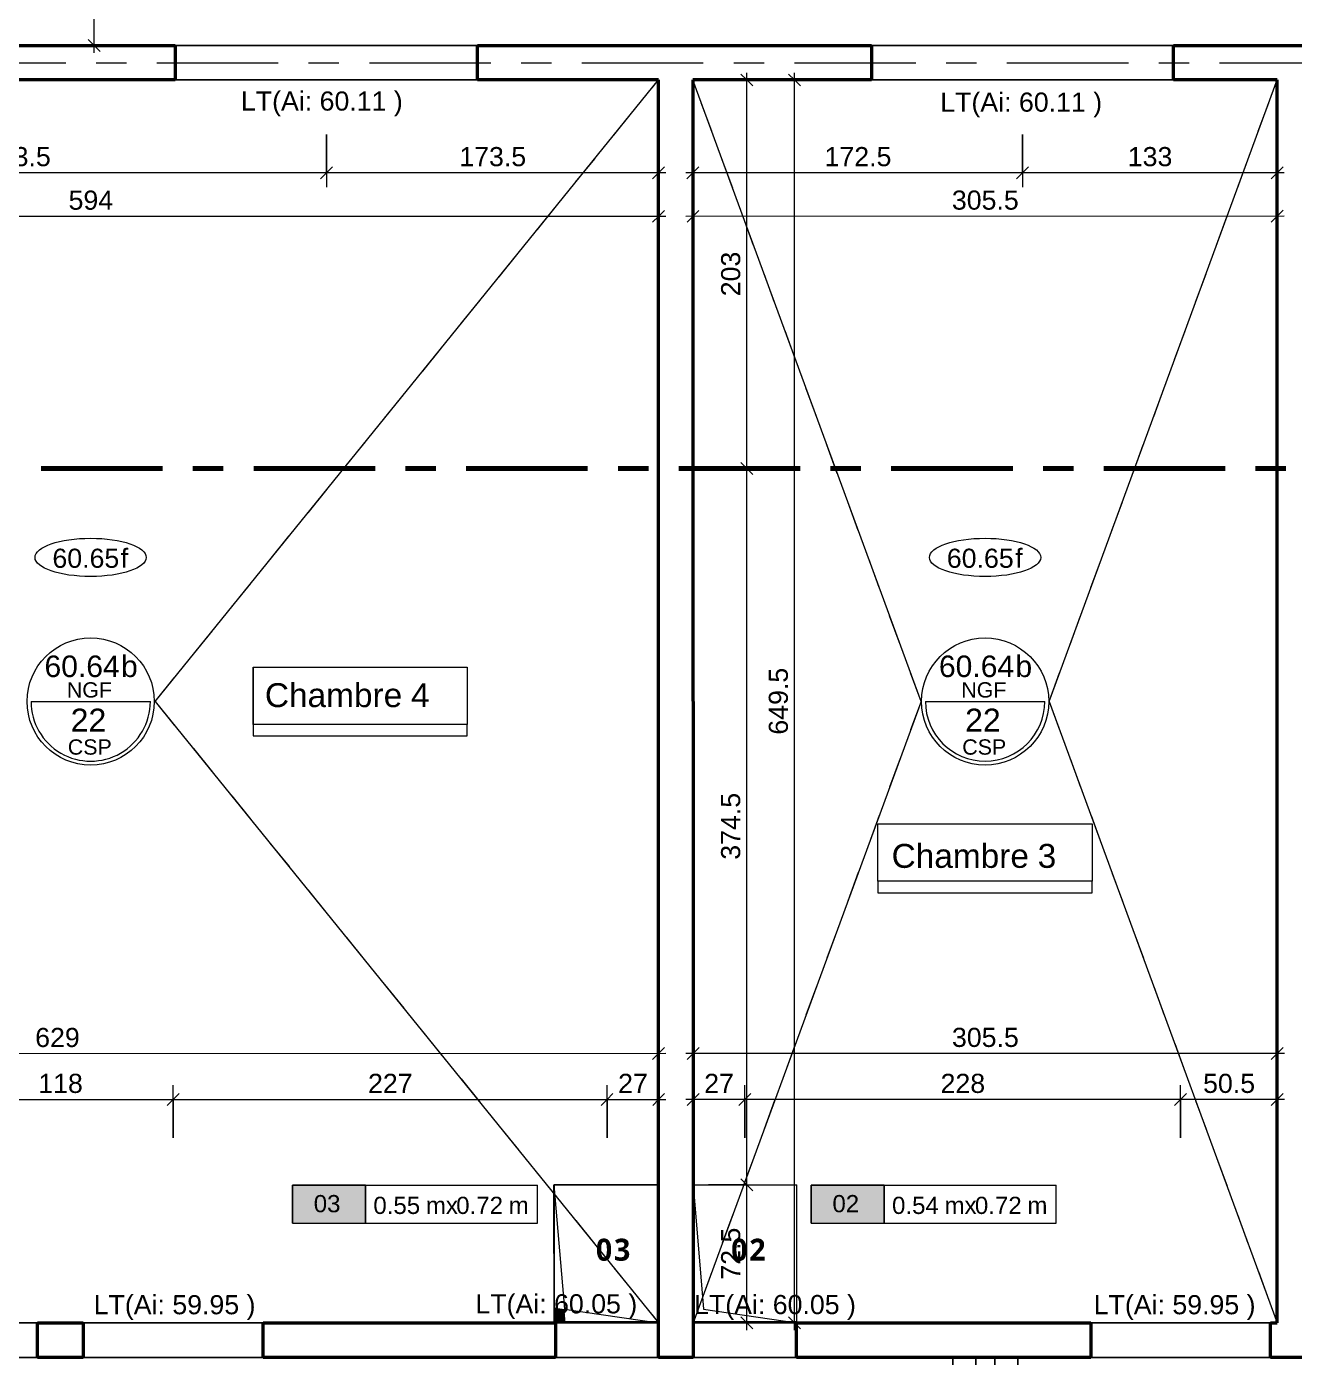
# Model space of a CAD drawing. Header units: metres. Extents: x 399 to 3028, y -427 to 863.
# Drawn here: x 445.81 to 452.44, y -417.28 to -410.32 of the extents above; entities that cross this region are included whole.
import ezdxf

# ---------------------------------------------------------------- set-up
doc = ezdxf.new("R2010")
doc.units = ezdxf.units.M
for name, pattern in [('Caché', [0.265, 0.175, -0.09]), ('Ligne de quadrillage', [1.11125, 0.635, -0.15875, 0.15875, -0.15875]), ('Tiret', [0.3175, 0.15875, -0.15875])]:
    doc.linetypes.add(name, pattern=pattern)
for name, color, linetype, lineweight in [('02-Gaines numerotées_Stylo_No__83', 7, 'Continuous', 18), ('A-ANNO-DIMS', 211, 'Continuous', 9), ('A-ANNO-DIMS-50', 211, 'Continuous', 9), ('A-DETL', 90, 'Continuous', 18), ('A-DETL-GENF', 92, 'Continuous', 18), ('A-FLOR', 192, 'Continuous', 18), ('A-GENM', 13, 'Continuous', 18), ('A-GENM-IDEN', 13, 'Continuous', 18), ('A-WALL', 113, 'Continuous', 18), ('G-ANNO-DIMS', 111, 'Continuous', 9), ('G-ANNO-TEXT', 231, 'Continuous', 9), ('R_1 - Openings_dwg', 8, 'Continuous', 18), ('S-BEAM', 12, 'Continuous', 18), ('S-FLOR-SYMB', 171, 'Continuous', 9), ('S-GRID', 1, 'Continuous', 9)]:
    doc.layers.add(name, color=color, linetype=linetype, lineweight=lineweight)
doc.styles.add('Arial', font='arial.ttf', dxfattribs={"height": 0.1})
doc.styles.add('Arial_10', font='arial.ttf', dxfattribs={"height": 0.12})
doc.styles.add('Arial_11', font='arial.ttf', dxfattribs={"height": 0.125})
doc.styles.add('Arial_6', font='arial.ttf', dxfattribs={"height": 0.09})
doc.styles.add('Arial_8', font='arial.ttf', dxfattribs={"height": 0.0016})
doc.styles.add('Arial_9', font='arial.ttf', dxfattribs={"height": 0.1125})
doc.styles.add('Malgun Gothic Semilight_B', font='', dxfattribs={"height": 0.115})
doc.styles.get('Malgun Gothic Semilight_B').set_extended_font_data('Malgun Gothic Semilight', bold=True)
doc.dimstyles.new('AES-_COTATION_1_50', dxfattribs={"dimscale": 0.3048, "dimtxt": 0.102026, "dimasz": 0.205052, "dimexe": 0.246063, "dimexo": 0.0625, "dimgap": 0.016404, "dimtad": 1, "dimdec": 1, "dimlfac": 100, "dimrnd": 0.5, "dimdsep": 46, "dimtxsty": 'Arial', "dimblk1": 'OBLIQUE', "dimblk2": 'OBLIQUE', "dimsah": 1, "dimcen": 0.09, "dimdle": 0.123031, "dimazin": 0, "dimtfac": 1, "dimtdec": 4, "dimtix": 1, "dimtmove": 0, "dimatfit": 3, "dimfxl": 0.656168, "dimfxlon": 1, "dimtvp": 1, "dimtolj": 1, "dimtzin": 0, "dimarcsym": 2})
doc.dimstyles.new('AES-_COTATION_1_50_2', dxfattribs={"dimscale": 0.3048, "dimtxt": 0.102026, "dimasz": 0.205052, "dimexe": 0.246063, "dimexo": 0.0625, "dimgap": 0.016404, "dimtad": 1, "dimdec": 1, "dimlfac": 100, "dimrnd": 0.5, "dimdsep": 46, "dimtxsty": 'Arial', "dimblk1": 'OBLIQUE', "dimblk2": 'OBLIQUE', "dimsah": 1, "dimcen": 0.09, "dimdle": 0.123031, "dimazin": 0, "dimtfac": 1, "dimtdec": 4, "dimtix": 1, "dimtmove": 0, "dimatfit": 3, "dimfxl": 0.656168, "dimfxlon": 1, "dimtvp": 1, "dimtolj": 1, "dimtzin": 0, "dimarcsym": 2})
doc.dimstyles.new('AES-_COTATION_1_50_3', dxfattribs={"dimscale": 0.3048, "dimtxt": 0.102026, "dimasz": 0.205052, "dimexe": 0.246063, "dimexo": 0.0625, "dimgap": 0.016404, "dimtad": 1, "dimdec": 1, "dimlfac": 100, "dimrnd": 0.5, "dimdsep": 46, "dimtxsty": 'Arial', "dimblk1": 'OBLIQUE', "dimblk2": 'OBLIQUE', "dimsah": 1, "dimcen": 0.09, "dimdle": 0.123031, "dimazin": 0, "dimtfac": 1, "dimtdec": 4, "dimtix": 1, "dimtmove": 0, "dimatfit": 3, "dimfxl": 0.656168, "dimfxlon": 1, "dimtvp": 1, "dimtolj": 1, "dimtzin": 0, "dimarcsym": 2})

# ---------------------------------------------------------------- blocks, each defined once
blk = doc.blocks.new('VAU_Réservation_Rectangulaire1 - VAU_Réservation_Rectangulaire-1439779-AES_EXE_BET_TZ_R_1_COF_0100-Plan coffrage PH R_1 Diffusion')
at = {"layer": 'A-DETL-GENF', "linetype": 'Tiret'}
blk.add_hatch(color=256, dxfattribs=at).paths.add_polyline_path([(-0.2128, 0.3613), (-0.2188, 0.2891), (-0.2736, 0.281), (-0.2736, 0.3613), (-0.2664, 0.3613)])
at = {"layer": 'A-DETL-GENF'}
for p, q in [((-0.2736, 0.3613), (-0.2736, -0.3613)), ((-0.2736, 0.3613), (-0.2664, 0.3613)), ((-0.2664, 0.3613), (-0.2736, 0.3613)), ((-0.2736, 0.3613), (-0.2736, -0.3613)), ((-0.2664, 0.3613), (0.2736, 0.3613)), ((0.2736, 0.3613), (-0.2664, 0.3613)), ((-0.2188, 0.2891), (0.2736, 0.3613)), ((0.2736, 0.3613), (0.2736, -0.3613)), ((-0.2736, -0.3613), (-0.2188, 0.2891)), ((-0.2736, -0.3613), (0.2736, -0.3613))]:
    blk.add_line(p, q, dxfattribs=at)
blk = doc.blocks.new('VAU_Réservation_Rectangulaire1 - VAU_Réservation_Rectangulaire-1314368-AES_EXE_BET_TZ_R_1_COF_0100-Plan coffrage PH R_1 Diffusion')
at = {"layer": 'A-DETL-GENF'}
for p, q in [((-0.2716, 0.3613), (-0.2716, -0.3613)), ((-0.2716, 0.3613), (0.2716, 0.3613)), ((0.2716, 0.3613), (-0.2716, 0.3613)), ((-0.2716, 0.3613), (-0.2716, -0.3613)), ((-0.2172, 0.2891), (0.2716, 0.3613)), ((0.2716, 0.3613), (0.2716, -0.3613)), ((-0.2716, -0.3613), (-0.2172, 0.2891)), ((-0.2716, -0.3613), (0.2716, -0.3613))]:
    blk.add_line(p, q, dxfattribs=at)
blk = doc.blocks.new('R_1 - Openings_dwg-817627-AES_EXE_BET_TZ_R_1_COF_0100-Plan coffrage PH R_1 Diffusion')
at = {"layer": '02-Gaines numerotées_Stylo_No__83', "flags": 128}
for points in [[(741.8117, -284.3383), (741.2786, -284.4494), (741.4238, -285.1464), (741.9569, -285.0353)], [(741.1024, -284.4861), (740.5682, -284.5973), (740.7133, -285.2943), (741.2476, -285.1831)]]:
    blk.add_lwpolyline(points, close=True, dxfattribs=at)
at = {"layer": 'A-DETL', "linetype": 'Tiret', "flags": 128}
for points in [[(741.8117, -284.3383), (741.2786, -284.4494), (741.4238, -285.1464), (741.9569, -285.0353)], [(741.1024, -284.4861), (740.5682, -284.5973), (740.7133, -285.2943), (741.2476, -285.1831)]]:
    blk.add_lwpolyline(points, close=True, dxfattribs=at)
at = {"layer": '02-Gaines numerotées_Stylo_No__83', "char_height": 0.115, "width": 0.104512, "attachment_point": 1, "rotation": 11.76477, "line_spacing_factor": 1.113779, "style": 'Malgun Gothic Semilight_B'}
for s, insert in [('\\fMalgun Gothic Semilight|b1|i0|c178|p34|;2', (741.6247, -284.6629)), ('\\fMalgun Gothic Semilight|b1|i0|c178|p34|;0', (741.5319, -284.6822)), ('\\fMalgun Gothic Semilight|b1|i0|c178|p34|;3', (740.9321, -284.8071)), ('\\fMalgun Gothic Semilight|b1|i0|c178|p34|;0', (740.8393, -284.8264))]:
    blk.add_mtext(s, dxfattribs=dict(at, insert=insert))
at = {"layer": 'A-DETL', "color": 7, "linetype": 'Tiret', "char_height": 0.115, "width": 0.104512, "attachment_point": 1, "rotation": 11.76477, "line_spacing_factor": 1.113779, "style": 'Malgun Gothic Semilight_B'}
for s, insert in [('\\fMalgun Gothic Semilight|b1|i0|c178|p34|;2', (741.6247, -284.6629)), ('\\fMalgun Gothic Semilight|b1|i0|c178|p34|;0', (741.5319, -284.6822)), ('\\fMalgun Gothic Semilight|b1|i0|c178|p34|;3', (740.9321, -284.8071)), ('\\fMalgun Gothic Semilight|b1|i0|c178|p34|;0', (740.8393, -284.8264))]:
    blk.add_mtext(s, dxfattribs=dict(at, insert=insert))
blk = doc.blocks.new('AES-Etiquette Dalle CSP brut vide - Dalle bidirectionnelle-1818591-AES_EXE_BET_TZ_R_1_COF_0100-Plan coffrage PH R_1 Diffusion')
at = {"layer": 'S-FLOR-SYMB'}
blk.add_line((-0.00624, 0), (0.00624, 0), dxfattribs=at)
blk.add_circle((0, 0), 0.00665, dxfattribs=at)
blk.add_arc((0, 0), 0.00624, 180, 360, dxfattribs=at)
at = {"layer": 'S-FLOR-SYMB', "char_height": 0.0016, "attachment_point": 1, "style": 'Arial_8'}
for s, insert, width in [('NGF', (-0.00249, 0.00201), 0.0058523), ('CSP', (-0.00239, -0.00396), 0.005692)]:
    blk.add_mtext(s, dxfattribs=dict(at, insert=insert, width=width))
blk = doc.blocks.new('AES-Etiquette Dalle CSP brut vide - Dalle bidirectionnelle-1819374-AES_EXE_BET_TZ_R_1_COF_0100-Plan coffrage PH R_1 Diffusion')
at = {"layer": 'S-FLOR-SYMB'}
blk.add_line((-0.00624, 0), (0.00624, 0), dxfattribs=at)
blk.add_circle((0, 0), 0.00665, dxfattribs=at)
blk.add_arc((0, 0), 0.00624, 180, 360, dxfattribs=at)
at = {"layer": 'S-FLOR-SYMB', "char_height": 0.0016, "attachment_point": 1, "style": 'Arial_8'}
for s, insert, width in [('NGF', (-0.00249, 0.00201), 0.0058523), ('CSP', (-0.00239, -0.00396), 0.005692)]:
    blk.add_mtext(s, dxfattribs=dict(at, insert=insert, width=width))
blk = doc.blocks.new('DIMBLOCK246-AES_EXE_BET_TZ_R_1_COF_0100-Plan coffrage PH R_1 Diffusion')
at = {"layer": 'A-ANNO-DIMS-50', "transparency": 16777216}
for p, q in [((447.3757, -410.8841), (447.3757, -411.1591)), ((447.3757, -411.0841), (447.3757, -410.8841)), ((449.1123, -410.8841), (449.1123, -411.1591)), ((449.1123, -411.0841), (449.1123, -410.8841)), ((447.3757, -411.0841), (447.407, -411.0528)), ((449.1123, -411.0841), (449.1436, -411.0528)), ((447.3757, -411.0841), (447.3445, -411.1153)), ((449.1498, -411.0841), (447.3757, -411.0841)), ((449.1123, -411.0841), (449.0811, -411.1153))]:
    blk.add_line(p, q, dxfattribs=at)
at = {"layer": 'A-ANNO-DIMS-50', "color": 0, "transparency": 16777216, "insert": (448.0706, -410.9493), "char_height": 0.1, "width": 0.416266, "attachment_point": 1, "line_spacing_factor": 0.941778, "style": 'Arial'}
blk.add_mtext('173.5', dxfattribs=at)
blk = doc.blocks.new('_Oblique')
at = {"color": 0, "linetype": 'ByBlock', "lineweight": -2}
blk.add_line((-0.5, -0.5), (0.5, 0.5), dxfattribs=at)
blk = doc.blocks.new('DIMBLOCK247-AES_EXE_BET_TZ_R_1_COF_0100-Plan coffrage PH R_1 Diffusion')
at = {"layer": 'A-ANNO-DIMS-50', "transparency": 16777216}
for p, q in [((444.1412, -410.8841), (444.1412, -411.1591)), ((444.1412, -411.0841), (444.1412, -410.8841)), ((447.3757, -410.8841), (447.3757, -411.1591)), ((447.3757, -411.0841), (447.3757, -410.8841)), ((444.1412, -411.0841), (444.1725, -411.0528)), ((447.3757, -411.0841), (447.407, -411.0528)), ((444.1412, -411.0841), (444.11, -411.1153)), ((447.3757, -411.0841), (444.1412, -411.0841)), ((447.3757, -411.0841), (447.3445, -411.1153))]:
    blk.add_line(p, q, dxfattribs=at)
at = {"layer": 'A-ANNO-DIMS-50', "color": 0, "transparency": 16777216, "insert": (445.585, -410.9493), "char_height": 0.1, "width": 0.416266, "attachment_point": 1, "line_spacing_factor": 0.941778, "style": 'Arial'}
blk.add_mtext('323.5', dxfattribs=at)
blk = doc.blocks.new('DIMBLOCK249-AES_EXE_BET_TZ_R_1_COF_0100-Plan coffrage PH R_1 Diffusion')
at = {"layer": 'A-ANNO-DIMS-50', "transparency": 16777216}
for p, q in [((451.0157, -410.8841), (451.0157, -411.1591)), ((451.0157, -411.0841), (451.0157, -410.8841)), ((452.3468, -410.8841), (452.3468, -411.1591)), ((452.3468, -411.0841), (452.3468, -410.8841)), ((451.0157, -411.0841), (451.047, -411.0528)), ((452.3468, -411.0841), (452.3781, -411.0528)), ((451.0157, -411.0841), (450.9845, -411.1153)), ((452.3843, -411.0841), (451.0157, -411.0841)), ((452.3468, -411.0841), (452.3156, -411.1153))]:
    blk.add_line(p, q, dxfattribs=at)
at = {"layer": 'A-ANNO-DIMS-50', "color": 0, "transparency": 16777216, "insert": (451.5659, -410.9493), "char_height": 0.1, "width": 0.276883, "attachment_point": 1, "line_spacing_factor": 0.941778, "style": 'Arial'}
blk.add_mtext('133', dxfattribs=at)
blk = doc.blocks.new('DIMBLOCK250-AES_EXE_BET_TZ_R_1_COF_0100-Plan coffrage PH R_1 Diffusion')
at = {"layer": 'A-ANNO-DIMS-50', "transparency": 16777216}
for p, q in [((449.2923, -410.8841), (449.2923, -411.1591)), ((449.2923, -411.0841), (449.2923, -410.8841)), ((451.0157, -410.8841), (451.0157, -411.1591)), ((451.0157, -411.0841), (451.0157, -410.8841)), ((449.2923, -411.0841), (449.3236, -411.0528)), ((451.0157, -411.0841), (451.047, -411.0528)), ((451.0157, -411.0841), (449.2548, -411.0841)), ((449.2923, -411.0841), (449.2611, -411.1153)), ((451.0157, -411.0841), (450.9845, -411.1153))]:
    blk.add_line(p, q, dxfattribs=at)
at = {"layer": 'A-ANNO-DIMS-50', "color": 0, "transparency": 16777216, "insert": (449.9806, -410.9493), "char_height": 0.1, "width": 0.416266, "attachment_point": 1, "line_spacing_factor": 0.941778, "style": 'Arial'}
blk.add_mtext('172.5', dxfattribs=at)
blk = doc.blocks.new('DIMBLOCK254-AES_EXE_BET_TZ_R_1_COF_0100-Plan coffrage PH R_1 Diffusion')
at = {"layer": 'A-ANNO-DIMS-50', "transparency": 16777216}
for p, q in [((443.1734, -411.5121), (443.1733, -411.2371)), ((449.1124, -411.5115), (449.1124, -411.2365)), ((449.1499, -411.3115), (443.1359, -411.3121)), ((443.1734, -411.3121), (443.1421, -411.3434)), ((443.1734, -411.3121), (443.2046, -411.2809)), ((443.1734, -411.3121), (443.1734, -411.5121)), ((449.1124, -411.3115), (449.0812, -411.3428)), ((449.1124, -411.3115), (449.1437, -411.2803)), ((449.1124, -411.3115), (449.1124, -411.5115))]:
    blk.add_line(p, q, dxfattribs=at)
at = {"layer": 'A-ANNO-DIMS-50', "color": 0, "transparency": 16777216, "insert": (446.0275, -411.177), "char_height": 0.1, "width": 0.276883, "attachment_point": 1, "rotation": 0.00577, "line_spacing_factor": 0.941778, "style": 'Arial'}
blk.add_mtext('594', dxfattribs=at)
blk = doc.blocks.new('DIMBLOCK255-AES_EXE_BET_TZ_R_1_COF_0100-Plan coffrage PH R_1 Diffusion')
at = {"layer": 'A-ANNO-DIMS-50', "transparency": 16777216}
for p, q in [((449.2924, -411.5115), (449.2924, -411.2365)), ((452.3469, -411.5112), (452.3469, -411.2362)), ((452.3844, -411.3112), (449.2549, -411.3115)), ((449.2924, -411.3115), (449.2612, -411.3428)), ((449.2924, -411.3115), (449.3237, -411.2803)), ((449.2924, -411.3115), (449.2924, -411.5115)), ((452.3469, -411.3112), (452.3156, -411.3425)), ((452.3469, -411.3112), (452.3781, -411.28)), ((452.3469, -411.3112), (452.3469, -411.5112))]:
    blk.add_line(p, q, dxfattribs=at)
at = {"layer": 'A-ANNO-DIMS-50', "color": 0, "transparency": 16777216, "insert": (450.6462, -411.1766), "char_height": 0.1, "width": 0.416266, "attachment_point": 1, "rotation": 0.00576, "line_spacing_factor": 0.941778, "style": 'Arial'}
blk.add_mtext('305.5', dxfattribs=at)
blk = doc.blocks.new('DIMBLOCK266-AES_EXE_BET_TZ_R_1_COF_0100-Plan coffrage PH R_1 Diffusion')
at = {"layer": 'A-ANNO-DIMS-50', "transparency": 16777216}
for p, q in [((445.3944, -416.1286), (445.3944, -415.8536)), ((446.5744, -416.1286), (446.5744, -415.8536)), ((445.3944, -415.9286), (445.4257, -415.8973)), ((446.5744, -415.9286), (446.6057, -415.8973)), ((445.3944, -415.9286), (445.3632, -415.9598)), ((445.3944, -415.9286), (446.5744, -415.9286)), ((445.3944, -415.9286), (445.3944, -416.1286)), ((446.5744, -415.9286), (446.5432, -415.9598)), ((446.5744, -415.9286), (446.5744, -416.1286))]:
    blk.add_line(p, q, dxfattribs=at)
at = {"layer": 'A-ANNO-DIMS-50', "color": 0, "transparency": 16777216, "insert": (445.8691, -415.7938), "char_height": 0.1, "width": 0.276883, "attachment_point": 1, "line_spacing_factor": 0.941778, "style": 'Arial'}
blk.add_mtext('118', dxfattribs=at)
blk = doc.blocks.new('DIMBLOCK267-AES_EXE_BET_TZ_R_1_COF_0100-Plan coffrage PH R_1 Diffusion')
at = {"layer": 'A-ANNO-DIMS-50', "transparency": 16777216}
for p, q in [((446.5744, -416.1286), (446.5744, -415.8536)), ((448.843, -416.1286), (448.843, -415.8536)), ((446.5744, -415.9286), (446.6057, -415.8973)), ((448.843, -415.9286), (448.8742, -415.8973)), ((446.5744, -415.9286), (446.5432, -415.9598)), ((446.5744, -415.9286), (448.843, -415.9286)), ((446.5744, -415.9286), (446.5744, -416.1286)), ((448.843, -415.9286), (448.8117, -415.9598)), ((448.843, -415.9286), (448.843, -416.1286))]:
    blk.add_line(p, q, dxfattribs=at)
at = {"layer": 'A-ANNO-DIMS-50', "color": 0, "transparency": 16777216, "insert": (447.5934, -415.7938), "char_height": 0.1, "width": 0.276883, "attachment_point": 1, "line_spacing_factor": 0.941778, "style": 'Arial'}
blk.add_mtext('227', dxfattribs=at)
blk = doc.blocks.new('DIMBLOCK268-AES_EXE_BET_TZ_R_1_COF_0100-Plan coffrage PH R_1 Diffusion')
at = {"layer": 'A-ANNO-DIMS-50', "transparency": 16777216}
for p, q in [((448.843, -416.1286), (448.843, -415.8536)), ((449.113, -416.1286), (449.113, -415.8536)), ((448.843, -415.9286), (448.8742, -415.8973)), ((449.113, -415.9286), (449.1442, -415.8973)), ((448.843, -415.9286), (448.8117, -415.9598)), ((448.843, -415.9286), (449.1505, -415.9286)), ((448.843, -415.9286), (448.843, -416.1286)), ((449.113, -415.9286), (449.0817, -415.9598)), ((449.113, -415.9286), (449.113, -416.1286))]:
    blk.add_line(p, q, dxfattribs=at)
at = {"layer": 'A-ANNO-DIMS-50', "color": 0, "transparency": 16777216, "insert": (448.9011, -415.7938), "char_height": 0.1, "width": 0.184588, "attachment_point": 1, "line_spacing_factor": 0.941778, "style": 'Arial'}
blk.add_mtext('27', dxfattribs=at)
blk = doc.blocks.new('DIMBLOCK269-AES_EXE_BET_TZ_R_1_COF_0100-Plan coffrage PH R_1 Diffusion')
at = {"layer": 'A-ANNO-DIMS-50', "transparency": 16777216}
for p, q in [((451.8422, -416.1286), (451.8422, -415.8536)), ((452.3475, -416.1286), (452.3475, -415.8536)), ((451.8422, -415.9286), (451.8734, -415.8973)), ((452.3475, -415.9286), (452.3787, -415.8973)), ((451.8422, -415.9286), (451.8109, -415.9598)), ((452.385, -415.9286), (451.8422, -415.9286)), ((451.8422, -415.9286), (451.8422, -416.1286)), ((452.3475, -415.9286), (452.3162, -415.9598)), ((452.3475, -415.9286), (452.3475, -416.1286))]:
    blk.add_line(p, q, dxfattribs=at)
at = {"layer": 'A-ANNO-DIMS-50', "color": 0, "transparency": 16777216, "insert": (451.9598, -415.7938), "char_height": 0.1, "width": 0.323972, "attachment_point": 1, "line_spacing_factor": 0.941778, "style": 'Arial'}
blk.add_mtext('50.5', dxfattribs=at)
blk = doc.blocks.new('DIMBLOCK270-AES_EXE_BET_TZ_R_1_COF_0100-Plan coffrage PH R_1 Diffusion')
at = {"layer": 'A-ANNO-DIMS-50', "transparency": 16777216}
for p, q in [((449.563, -416.1286), (449.563, -415.8536)), ((451.8422, -416.1286), (451.8422, -415.8536)), ((449.563, -415.9286), (449.5942, -415.8973)), ((451.8422, -415.9286), (451.8734, -415.8973)), ((449.563, -415.9286), (449.5317, -415.9598)), ((451.8422, -415.9286), (449.563, -415.9286)), ((449.563, -415.9286), (449.563, -416.1286)), ((451.8422, -415.9286), (451.8109, -415.9598)), ((451.8422, -415.9286), (451.8422, -416.1286))]:
    blk.add_line(p, q, dxfattribs=at)
at = {"layer": 'A-ANNO-DIMS-50', "color": 0, "transparency": 16777216, "insert": (450.5872, -415.7938), "char_height": 0.1, "width": 0.276883, "attachment_point": 1, "line_spacing_factor": 0.941778, "style": 'Arial'}
blk.add_mtext('228', dxfattribs=at)
blk = doc.blocks.new('DIMBLOCK271-AES_EXE_BET_TZ_R_1_COF_0100-Plan coffrage PH R_1 Diffusion')
at = {"layer": 'A-ANNO-DIMS-50', "transparency": 16777216}
for p, q in [((449.293, -416.1286), (449.293, -415.8536)), ((449.563, -416.1286), (449.563, -415.8536)), ((449.293, -415.9286), (449.3242, -415.8973)), ((449.563, -415.9286), (449.5942, -415.8973)), ((449.563, -415.9286), (449.2555, -415.9286)), ((449.293, -415.9286), (449.2617, -415.9598)), ((449.293, -415.9286), (449.293, -416.1286)), ((449.563, -415.9286), (449.5317, -415.9598)), ((449.563, -415.9286), (449.563, -416.1286))]:
    blk.add_line(p, q, dxfattribs=at)
at = {"layer": 'A-ANNO-DIMS-50', "color": 0, "transparency": 16777216, "insert": (449.3511, -415.7938), "char_height": 0.1, "width": 0.184588, "attachment_point": 1, "line_spacing_factor": 0.941778, "style": 'Arial'}
blk.add_mtext('27', dxfattribs=at)
blk = doc.blocks.new('DIMBLOCK280-AES_EXE_BET_TZ_R_1_COF_0100-Plan coffrage PH R_1 Diffusion')
at = {"layer": 'A-ANNO-DIMS-50', "transparency": 16777216}
for p, q in [((446.1616, -402.3877), (446.1303, -402.3564)), ((446.1616, -410.4563), (446.1616, -402.3502)), ((445.9616, -402.3877), (446.2366, -402.3877)), ((446.1616, -402.3877), (445.9616, -402.3877)), ((446.1616, -402.3877), (446.1928, -402.4189)), ((445.9616, -410.4188), (446.2366, -410.4188)), ((446.1616, -410.4188), (445.9616, -410.4188)), ((446.1616, -410.4188), (446.1303, -410.3875)), ((446.1616, -410.4188), (446.1928, -410.45))]:
    blk.add_line(p, q, dxfattribs=at)
at = {"layer": 'A-ANNO-DIMS-50', "color": 0, "transparency": 16777216, "insert": (446.0267, -406.5186), "char_height": 0.1, "width": 0.276883, "attachment_point": 1, "rotation": 90, "line_spacing_factor": 0.941778, "style": 'Arial'}
blk.add_mtext('803', dxfattribs=at)
blk = doc.blocks.new('ETQ_SOL_Rectangulaire - RSV_Rect_HZ-1265007-AES_EXE_BET_TZ_R_1_COF_0100-Plan coffrage PH R_1 Diffusion')
at = {"layer": 'A-GENM-IDEN', "lineweight": 9}
blk.add_hatch(color=256, dxfattribs=at).paths.add_polyline_path([(0, -0.002), (-0.00765, -0.002), (-0.00765, 0.002), (0, 0.002)])
at = {"layer": 'A-GENM-IDEN'}
for p, q in [((-0.00765, -0.002), (-0.00765, 0.002)), ((-0.00765, 0.002), (0.01798, 0.002)), ((0, 0.002), (-0.00765, 0.002)), ((-0.00765, 0.002), (-0.00765, -0.002)), ((0, 0.002), (0, -0.002)), ((0, -0.002), (0, 0.002)), ((0.01798, -0.002), (0.01798, 0.002)), ((-0.00765, -0.002), (0.01798, -0.002)), ((-0.00765, -0.002), (0, -0.002))]:
    blk.add_line(p, q, dxfattribs=at)
blk = doc.blocks.new('DIMBLOCK654-AES_EXE_BET_TZ_R_1_COF_0100-Plan coffrage PH R_1 Diffusion')
at = {"layer": 'A-ANNO-DIMS-50', "transparency": 16777216}
for p, q in [((442.8239, -415.889), (442.8239, -415.614)), ((449.1129, -415.8884), (449.1128, -415.6134)), ((449.1503, -415.6884), (442.7864, -415.689)), ((442.8239, -415.689), (442.7926, -415.7202)), ((442.8239, -415.689), (442.8551, -415.6577)), ((442.8239, -415.689), (442.8239, -415.889)), ((449.1128, -415.6884), (449.0816, -415.7196)), ((449.1128, -415.6884), (449.1441, -415.6571)), ((449.1128, -415.6884), (449.1129, -415.8884))]:
    blk.add_line(p, q, dxfattribs=at)
at = {"layer": 'A-ANNO-DIMS-50', "color": 0, "transparency": 16777216, "insert": (445.853, -415.5539), "char_height": 0.1, "width": 0.276883, "attachment_point": 1, "rotation": 0.00576, "line_spacing_factor": 0.941778, "style": 'Arial'}
blk.add_mtext('629', dxfattribs=at)
blk = doc.blocks.new('DIMBLOCK655-AES_EXE_BET_TZ_R_1_COF_0100-Plan coffrage PH R_1 Diffusion')
at = {"layer": 'A-ANNO-DIMS-50', "transparency": 16777216}
for p, q in [((449.2929, -415.8883), (449.2928, -415.6133)), ((452.3473, -415.888), (452.3473, -415.613)), ((452.3848, -415.688), (449.2553, -415.6883)), ((449.2928, -415.6883), (449.2616, -415.7196)), ((449.2928, -415.6883), (449.3241, -415.6571)), ((449.2928, -415.6883), (449.2929, -415.8883)), ((452.3473, -415.688), (452.3161, -415.7193)), ((452.3473, -415.688), (452.3786, -415.6568)), ((452.3473, -415.688), (452.3473, -415.888))]:
    blk.add_line(p, q, dxfattribs=at)
at = {"layer": 'A-ANNO-DIMS-50', "color": 0, "transparency": 16777216, "insert": (450.6466, -415.5534), "char_height": 0.1, "width": 0.416266, "attachment_point": 1, "rotation": 0.00576, "line_spacing_factor": 0.941778, "style": 'Arial'}
blk.add_mtext('305.5', dxfattribs=at)
blk = doc.blocks.new('DIMBLOCK847-AES_EXE_BET_TZ_R_1_COF_0100-Plan coffrage PH R_1 Diffusion')
at = {"layer": 'A-ANNO-DIMS-50', "transparency": 16777216}
for p, q in [((449.5743, -410.5988), (449.5431, -410.5675)), ((449.5743, -412.6668), (449.5743, -410.5613)), ((449.3743, -410.5988), (449.6493, -410.5988)), ((449.5743, -410.5988), (449.3743, -410.5988)), ((449.5743, -410.5988), (449.6056, -410.63)), ((449.3743, -412.6293), (449.6493, -412.6293)), ((449.5743, -412.6293), (449.3743, -412.6293)), ((449.5743, -412.6293), (449.5431, -412.598)), ((449.5743, -412.6293), (449.6056, -412.6605))]:
    blk.add_line(p, q, dxfattribs=at)
at = {"layer": 'A-ANNO-DIMS-50', "color": 0, "transparency": 16777216, "insert": (449.4395, -411.7294), "char_height": 0.1, "width": 0.276883, "attachment_point": 1, "rotation": 90, "line_spacing_factor": 0.941778, "style": 'Arial'}
blk.add_mtext('203', dxfattribs=at)
blk = doc.blocks.new('DIMBLOCK848-AES_EXE_BET_TZ_R_1_COF_0100-Plan coffrage PH R_1 Diffusion')
at = {"layer": 'A-ANNO-DIMS-50', "transparency": 16777216}
for p, q in [((449.374, -412.6292), (449.649, -412.6292)), ((449.574, -412.6292), (449.374, -412.6292)), ((449.574, -412.6292), (449.5427, -412.598)), ((449.5743, -416.411), (449.5739, -412.5917)), ((449.574, -412.6292), (449.6052, -412.6605)), ((449.5743, -416.3735), (449.5431, -416.3423)), ((449.3743, -416.3736), (449.6493, -416.3735)), ((449.5743, -416.3735), (449.3743, -416.3736)), ((449.5743, -416.3735), (449.6056, -416.4048))]:
    blk.add_line(p, q, dxfattribs=at)
at = {"layer": 'A-ANNO-DIMS-50', "color": 0, "transparency": 16777216, "insert": (449.4393, -414.6748), "char_height": 0.1, "width": 0.416266, "attachment_point": 1, "rotation": 90, "line_spacing_factor": 0.941778, "style": 'Arial'}
blk.add_mtext('374.5', dxfattribs=at)
blk = doc.blocks.new('DIMBLOCK849-AES_EXE_BET_TZ_R_1_COF_0100-Plan coffrage PH R_1 Diffusion')
at = {"layer": 'A-ANNO-DIMS-50', "transparency": 16777216}
for p, q in [((449.5743, -416.3735), (449.5431, -416.3423)), ((449.5744, -417.1337), (449.5743, -416.336)), ((449.3743, -416.3736), (449.6493, -416.3735)), ((449.5743, -416.3735), (449.3743, -416.3736)), ((449.5743, -416.3735), (449.6056, -416.4048)), ((449.3744, -417.0962), (449.6494, -417.0962)), ((449.5744, -417.0962), (449.3744, -417.0962)), ((449.5744, -417.0962), (449.5431, -417.0649)), ((449.5744, -417.0962), (449.6057, -417.1274))]:
    blk.add_line(p, q, dxfattribs=at)
at = {"layer": 'A-ANNO-DIMS-50', "color": 0, "transparency": 16777216, "insert": (449.4395, -416.8699), "char_height": 0.1, "width": 0.323972, "attachment_point": 1, "rotation": 90, "line_spacing_factor": 0.941778, "style": 'Arial'}
blk.add_mtext('72.5', dxfattribs=at)
blk = doc.blocks.new('DIMBLOCK850-AES_EXE_BET_TZ_R_1_COF_0100-Plan coffrage PH R_1 Diffusion')
at = {"layer": 'A-ANNO-DIMS-50', "transparency": 16777216}
for p, q in [((449.8235, -410.5988), (449.7923, -410.5675)), ((449.8235, -417.1337), (449.8235, -410.5613)), ((449.6235, -410.5988), (449.8985, -410.5988)), ((449.8235, -410.5988), (449.6235, -410.5988)), ((449.8235, -410.5988), (449.8548, -410.63)), ((449.6235, -417.0962), (449.8985, -417.0962)), ((449.8235, -417.0962), (449.6235, -417.0962)), ((449.8235, -417.0962), (449.7923, -417.0649)), ((449.8235, -417.0962), (449.8548, -417.1274))]:
    blk.add_line(p, q, dxfattribs=at)
at = {"layer": 'A-ANNO-DIMS-50', "color": 0, "transparency": 16777216, "insert": (449.6887, -414.0209), "char_height": 0.1, "width": 0.416266, "attachment_point": 1, "rotation": 90, "line_spacing_factor": 0.941778, "style": 'Arial'}
blk.add_mtext('649.5', dxfattribs=at)

msp = doc.modelspace()

# ---------------------------------------------------------------- linework, layer by layer
at = {"layer": 'A-DETL', "color": 51}
for p, q in [((446.4806, -413.8475), (449.1123, -410.5988)), ((450.4848, -413.8475), (449.2923, -410.5988)), ((451.1549, -413.8475), (452.3468, -410.5988)), ((446.4806, -413.8475), (449.113, -417.0962)), ((450.4848, -413.8475), (449.293, -417.0959)), ((451.1549, -413.8475), (452.3475, -417.0959))]:
    msp.add_line(p, q, dxfattribs=at)
at = {"layer": 'A-DETL', "linetype": 'Tiret'}
for p, q in [((446.4806, -413.8475), (449.1123, -410.5988)), ((450.4848, -413.8475), (449.2923, -410.5988)), ((451.1549, -413.8475), (452.3468, -410.5988)), ((446.4806, -413.8475), (449.113, -417.0962)), ((450.4848, -413.8475), (449.293, -417.0959)), ((451.1549, -413.8475), (452.3475, -417.0959))]:
    msp.add_line(p, q, dxfattribs=at)
at = {"layer": 'A-DETL'}
for p, q in [((446.9926, -413.6675), (448.1126, -413.6675)), ((446.9926, -413.9675), (446.9926, -413.6675)), ((446.9926, -413.6675), (446.9926, -414.0275)), ((448.1126, -413.6675), (448.1126, -413.9675)), ((448.1126, -413.9675), (446.9926, -413.9675)), ((446.9926, -413.9675), (446.9926, -414.0275)), ((448.1126, -413.9675), (446.9926, -413.9675)), ((448.1126, -414.0275), (448.1126, -413.9675)), ((446.9926, -414.0275), (448.1126, -414.0275)), ((450.2599, -414.4875), (451.3799, -414.4875)), ((450.2599, -414.7875), (450.2599, -414.4875)), ((451.3799, -414.4875), (451.3799, -414.7875)), ((451.3799, -414.7875), (450.2599, -414.7875)), ((450.2599, -414.7875), (450.2599, -414.8475)), ((451.3799, -414.7875), (450.2599, -414.7875)), ((451.3799, -414.8475), (451.3799, -414.7875)), ((450.2599, -414.8475), (451.3799, -414.8475))]:
    msp.add_line(p, q, dxfattribs=at)
at = {"layer": 'A-DETL', "color": 51}
for centre in [(446.143, -413.0943), (450.8198, -413.0943)]:
    msp.add_ellipse(centre, major_axis=(-0.2909, 0), ratio=0.343791, dxfattribs=at)
at = {"layer": 'A-DETL-GENF', "linetype": 'Tiret'}
for p, q in [((448.1126, -413.9675), (446.9926, -413.9675)), ((446.9926, -413.9675), (446.9926, -414.0275)), ((448.1126, -414.0275), (448.1126, -413.9675)), ((446.9926, -414.0275), (448.1126, -414.0275)), ((451.3799, -414.7875), (450.2599, -414.7875)), ((450.2599, -414.7875), (450.2599, -414.8475)), ((451.3799, -414.8475), (451.3799, -414.7875)), ((450.2599, -414.8475), (451.3799, -414.8475))]:
    msp.add_line(p, q, dxfattribs=at)
at = {"layer": 'A-FLOR', "color": 31, "lineweight": 25}
for p, q in [((443.1733, -410.5988), (449.1123, -410.5988)), ((449.1123, -410.5988), (449.1129, -416.3735)), ((449.2923, -410.5988), (452.3468, -410.5988)), ((449.293, -417.0962), (449.2923, -410.5988)), ((452.3468, -410.5988), (452.3475, -417.0962)), ((449.1129, -416.3735), (448.5658, -416.3736)), ((448.5658, -416.3736), (448.5659, -417.0962)), ((448.5659, -417.0962), (442.824, -417.0962)), ((452.3475, -417.0962), (449.293, -417.0962)), ((442.764, -417.2762), (450.6506, -417.2762)), ((450.7706, -417.2762), (450.8705, -417.2762)), ((450.9905, -417.2762), (452.5275, -417.2762))]:
    msp.add_line(p, q, dxfattribs=at)
at = {"layer": 'A-FLOR', "color": 31, "linetype": 'Caché', "lineweight": 25}
for p, q in [((450.6507, -417.2762), (450.7706, -417.2762)), ((450.8705, -417.2762), (450.9904, -417.2762))]:
    msp.add_line(p, q, dxfattribs=at)
at = {"layer": 'A-WALL', "color": 2, "lineweight": 50}
for p, q in [((444.9312, -410.4188), (446.5857, -410.4188)), ((446.5857, -410.4188), (446.5857, -410.5988)), ((448.1657, -410.5988), (448.1657, -410.4188)), ((448.1657, -410.4188), (450.2257, -410.4188)), ((450.2257, -410.4188), (450.2257, -410.5988)), ((451.8057, -410.5988), (451.8057, -410.4188)), ((451.8057, -410.4188), (453.0547, -410.4188)), ((446.5857, -410.5988), (444.9312, -410.5988)), ((449.1123, -410.5988), (448.1657, -410.5988)), ((449.113, -417.0962), (449.1123, -410.5988)), ((450.2257, -410.5988), (449.2923, -410.5988)), ((449.2923, -410.5988), (449.293, -417.0962)), ((452.3468, -410.5988), (451.8057, -410.5988)), ((452.3475, -417.0962), (452.3468, -410.5988)), ((445.8644, -417.0962), (446.1044, -417.0962)), ((445.8644, -417.2762), (445.8644, -417.0962)), ((446.1044, -417.0962), (446.1044, -417.2762)), ((447.0444, -417.0962), (448.573, -417.0962)), ((447.0444, -417.2762), (447.0444, -417.0962)), ((448.573, -417.0962), (448.573, -417.2762)), ((449.113, -417.2762), (449.113, -417.0962)), ((449.293, -417.0962), (449.293, -417.2762)), ((449.833, -417.0962), (451.3722, -417.0962)), ((449.833, -417.2762), (449.833, -417.0962)), ((451.3722, -417.0962), (451.3722, -417.2762)), ((452.3122, -417.0962), (452.3475, -417.0962)), ((452.3122, -417.2762), (452.3122, -417.0962)), ((446.1044, -417.2762), (445.8644, -417.2762)), ((448.573, -417.2762), (447.0444, -417.2762)), ((449.293, -417.2762), (449.113, -417.2762)), ((451.3722, -417.2762), (449.833, -417.2762)), ((452.5275, -417.2762), (452.3122, -417.2762))]:
    msp.add_line(p, q, dxfattribs=at)
at = {"layer": 'A-WALL', "color": 3, "lineweight": 25}
for p, q in [((448.1657, -410.4188), (446.5857, -410.4188)), ((451.8057, -410.4188), (450.2257, -410.4188)), ((446.5857, -410.5988), (448.1657, -410.5988)), ((450.2257, -410.5988), (451.8057, -410.5988)), ((445.8644, -417.0962), (444.9244, -417.0962)), ((447.0444, -417.0962), (446.1044, -417.0962)), ((449.113, -417.0962), (448.573, -417.0962)), ((449.833, -417.0962), (449.293, -417.0962)), ((452.3122, -417.0962), (451.3722, -417.0962)), ((444.9244, -417.2762), (445.8644, -417.2762)), ((446.1044, -417.2762), (447.0444, -417.2762)), ((448.573, -417.2762), (449.1129, -417.2762)), ((449.293, -417.2762), (449.833, -417.2762)), ((451.3722, -417.2762), (452.3122, -417.2762))]:
    msp.add_line(p, q, dxfattribs=at)
at = {"layer": 'S-BEAM', "color": 24, "lineweight": 25}
for p, q in [((450.7706, -417.276), (450.6506, -417.276)), ((450.6506, -417.2761), (450.6506, -417.276)), ((450.6506, -420.3037), (450.6506, -417.2762)), ((450.7706, -417.276), (450.7706, -417.2761)), ((450.7706, -417.2762), (450.7706, -419.7787)), ((450.9905, -417.276), (450.8705, -417.276)), ((450.8705, -417.2761), (450.8705, -417.276)), ((450.8705, -419.7784), (450.8705, -417.2762)), ((450.9905, -417.276), (450.9905, -417.2761)), ((450.9905, -417.2762), (450.9905, -420.3189))]:
    msp.add_line(p, q, dxfattribs=at)
at = {"layer": 'S-GRID', "linetype": 'Ligne de quadrillage'}
msp.add_line((427.5978, -410.5088), (470.4955, -410.5088), dxfattribs=at)
at = {"layer": 'S-GRID', "linetype": 'Ligne de quadrillage', "lineweight": 100}
msp.add_line((402.5455, -412.6293), (470.4955, -412.6293), dxfattribs=at)

# ---------------------------------------------------------------- block references
at = {"layer": 'A-GENM', "extrusion": (0, 0, -1), "rotation": 179.9942362322233}
for name, p in [('VAU_Réservation_Rectangulaire1 - VAU_Réservation_Rectangulaire-1439779-AES_EXE_BET_TZ_R_1_COF_0100-Plan coffrage PH R_1 Diffusion', (-448.8394, -416.7349)), ('VAU_Réservation_Rectangulaire1 - VAU_Réservation_Rectangulaire-1314368-AES_EXE_BET_TZ_R_1_COF_0100-Plan coffrage PH R_1 Diffusion', (-449.5645, -416.7349))]:
    msp.add_blockref(name, p, dxfattribs=at)
at = {"layer": 'A-GENM-IDEN', "xscale": 49.99999999999996, "yscale": 49.99999999999996, "zscale": 49.99999999999996}
for p in [(447.5807, -416.4754), (450.2928, -416.4754)]:
    msp.add_blockref('ETQ_SOL_Rectangulaire - RSV_Rect_HZ-1265007-AES_EXE_BET_TZ_R_1_COF_0100-Plan coffrage PH R_1 Diffusion', p, dxfattribs=at)
at = {"layer": 'R_1 - Openings_dwg', "color": 92, "linetype": 'Tiret', "rotation": 348.2360846844102}
msp.add_blockref('R_1 - Openings_dwg-817627-AES_EXE_BET_TZ_R_1_COF_0100-Plan coffrage PH R_1 Diffusion', (-218.4239, 13.2301), dxfattribs=at)
at = {"layer": 'S-FLOR-SYMB'}
for name, p, xscale, yscale, zscale, rotation in [('AES-Etiquette Dalle CSP brut vide - Dalle bidirectionnelle-1818591-AES_EXE_BET_TZ_R_1_COF_0100-Plan coffrage PH R_1 Diffusion', (446.1431, -413.8475), 49.99999999999996, 49.99999999999996, 49.99999999999996, 0.005764997036458037), ('AES-Etiquette Dalle CSP brut vide - Dalle bidirectionnelle-1819374-AES_EXE_BET_TZ_R_1_COF_0100-Plan coffrage PH R_1 Diffusion', (450.8199, -413.8475), 49.99999999999998, 49.99999999999998, 49.99999999999998, 0.005764998490524267)]:
    msp.add_blockref(name, p, dxfattribs=dict(at, xscale=xscale, yscale=yscale, zscale=zscale, rotation=rotation))

# ---------------------------------------------------------------- texts
at = {"layer": 'A-GENM-IDEN', "lineweight": 9, "char_height": 0.09, "attachment_point": 1, "style": 'Arial_6'}
for s, insert, width in [('03', (447.3095, -416.4275), 0.168354), ('0.55 ', (447.6212, -416.4365), 0.3327), ('mx', (447.8957, -416.4365), 0.192405), ('0.72 ', (448.0545, -416.4365), 0.3327), ('\\fArial|b0|i0|c178|p34|;m', (448.329, -416.4365), 0.124262), ('02', (450.0216, -416.4275), 0.168354), ('0.54 ', (450.3333, -416.4365), 0.3327), ('mx', (450.6078, -416.4365), 0.192405), ('0.72 ', (450.7666, -416.4365), 0.3327), ('\\fArial|b0|i0|c178|p34|;m', (451.0411, -416.4365), 0.124262)]:
    msp.add_mtext(s, dxfattribs=dict(at, insert=insert, width=width))
at = {"layer": 'G-ANNO-DIMS', "char_height": 0.1, "width": 1.011239, "attachment_point": 1, "line_spacing_factor": 0.941778, "style": 'Arial'}
for s, insert in [('LT(Ai: 60.11 )', (446.9288, -410.6587)), ('LT(Ai: 60.11 )', (450.5855, -410.6644)), ('LT(Ai: 59.95 )', (446.1588, -416.9508)), ('LT(Ai: 60.05 )', (448.1548, -416.9462)), ('LT(Ai: 60.05 )', (449.2983, -416.95)), ('LT(Ai: 59.95 )', (451.3878, -416.9508))]:
    msp.add_mtext(s, dxfattribs=dict(at, insert=insert))
at = {"layer": 'G-ANNO-TEXT', "color": 41, "char_height": 0.1, "attachment_point": 1, "style": 'Arial'}
for s, insert, width in [('60.65', (445.9431, -413.0488), 0.432911), ('\\fArial|b0|i0|c178|p34|;f', (446.3003, -413.0488), 0.05211), ('60.65', (450.6199, -413.0488), 0.432911), ('\\fArial|b0|i0|c178|p34|;f', (450.9771, -413.0488), 0.05211)]:
    msp.add_mtext(s, dxfattribs=dict(at, insert=insert, width=width))
at = {"layer": 'G-ANNO-TEXT', "color": 7, "char_height": 0.125, "attachment_point": 1, "style": 'Arial_11'}
for s, insert, width in [('Chambre ', (447.0541, -413.7519), 0.925949), ('\\fArial|b0|i0|c178|p34|;4', (447.8181, -413.7519), 0.116245), ('Chambre ', (450.331, -414.5922), 0.925949), ('\\fArial|b0|i0|c178|p34|;3', (451.095, -414.5922), 0.116245)]:
    msp.add_mtext(s, dxfattribs=dict(at, insert=insert, width=width))
at = {"layer": 'S-FLOR-SYMB', "attachment_point": 1, "rotation": 0.00576}
for s, insert, char_height, width, style in [('60.64', (445.9017, -413.6074), 0.1125, 0.485021, 'Arial_9'), ('\\fArial|b0|i0|c178|p34|;b', (446.3019, -413.6073), 0.1125, 0.108228, 'Arial_9'), ('60.64', (450.5785, -413.6074), 0.1125, 0.485021, 'Arial_9'), ('\\fArial|b0|i0|c178|p34|;b', (450.9787, -413.6073), 0.1125, 0.108228, 'Arial_9'), ('22', (446.0384, -413.885), 0.12, 0.224472, 'Arial_10'), ('22', (450.7152, -413.885), 0.12, 0.224472, 'Arial_10')]:
    msp.add_mtext(s, dxfattribs=dict(at, insert=insert, char_height=char_height, width=width, style=style))

# ---------------------------------------------------------------- dimensions: what is measured, and where the dimension line sits
at = {"layer": 'A-ANNO-DIMS'}
for base, p1, p2, angle, dimstyle, override, picture, middle in [((446.1616, -402.3877), (445.9616, -410.4188), (445.9616, -402.3877), 90, 'AES-_COTATION_1_50_2', {"dimpost": '<>', "dimfxl": 8.031116}, 'DIMBLOCK280-AES_EXE_BET_TZ_R_1_COF_0100-Plan coffrage PH R_1 Diffusion', (446.1055, -406.4032)), ((449.57433, -410.5988), (449.37433, -412.62926), (449.37433, -410.5988), 90, 'AES-_COTATION_1_50_3', {"dimpost": '<>', "dimfxl": 2.030459}, 'DIMBLOCK847-AES_EXE_BET_TZ_R_1_COF_0100-Plan coffrage PH R_1 Diffusion', (449.51824, -411.61403)), ((449.8235, -410.5988), (449.6235, -417.0962), (449.6235, -410.5988), 90, 'AES-_COTATION_1_50_3', {"dimpost": '<>', "dimfxl": 6.49739}, 'DIMBLOCK850-AES_EXE_BET_TZ_R_1_COF_0100-Plan coffrage PH R_1 Diffusion', (449.7675, -413.8475)), ((443.1734, -411.3121), (449.1124, -411.5115), (443.1734, -411.5121), 0.00577, 'AES-_COTATION_1_50', {"dimpost": '<>', "dimfxl": 5.939054}, 'DIMBLOCK254-AES_EXE_BET_TZ_R_1_COF_0100-Plan coffrage PH R_1 Diffusion', (446.1429, -411.2558)), ((449.29241, -411.31152), (452.3469, -411.51122), (449.29243, -411.51152), 0.00576, 'AES-_COTATION_1_50', {"dimpost": '<>', "dimfxl": 3.054476}, 'DIMBLOCK255-AES_EXE_BET_TZ_R_1_COF_0100-Plan coffrage PH R_1 Diffusion', (450.81964, -411.25528)), ((449.574, -412.6292), (449.3743, -416.3736), (449.374, -412.6292), 270.00576, 'AES-_COTATION_1_50_3', {"dimpost": '<>', "dimfxl": 3.744318}, 'DIMBLOCK848-AES_EXE_BET_TZ_R_1_COF_0100-Plan coffrage PH R_1 Diffusion', (449.6302, -414.5014)), ((442.8239, -415.689), (449.1129, -415.8884), (442.8239, -415.889), 0.00576, 'AES-_COTATION_1_50_2', {"dimpost": '<>', "dimfxl": 6.288956}, 'DIMBLOCK654-AES_EXE_BET_TZ_R_1_COF_0100-Plan coffrage PH R_1 Diffusion', (445.9684, -415.6326)), ((449.2928, -415.6883), (452.3473, -415.888), (449.2929, -415.8883), 0.00576, 'AES-_COTATION_1_50_2', {"dimpost": '<>', "dimfxl": 3.054476}, 'DIMBLOCK655-AES_EXE_BET_TZ_R_1_COF_0100-Plan coffrage PH R_1 Diffusion', (450.8201, -415.6321)), ((446.5744, -415.9286), (445.3944, -416.1286), (446.5744, -416.1286), 0, 'AES-_COTATION_1_50', {"dimpost": '<>', "dimfxl": 1.18}, 'DIMBLOCK266-AES_EXE_BET_TZ_R_1_COF_0100-Plan coffrage PH R_1 Diffusion', (445.9844, -415.8725)), ((449.5743, -416.3735), (449.3744, -417.0962), (449.3743, -416.3736), 270.00576, 'AES-_COTATION_1_50_3', {"dimpost": '<>', "dimfxl": 0.722641}, 'DIMBLOCK849-AES_EXE_BET_TZ_R_1_COF_0100-Plan coffrage PH R_1 Diffusion', (449.6304, -416.7349))]:
    dim = msp.add_linear_dim(base=base, p1=p1, p2=p2, angle=angle, dimstyle=dimstyle, override=override, dxfattribs=at)
    dim.commit()
    dim.dimension.update_dxf_attribs({"geometry": picture, "text_midpoint": middle})
for base, p1, p2, override, picture, middle in [((444.14121, -411.0841), (447.37572, -410.8841), (444.14121, -410.8841), {"dimpost": '<>', "dimfxl": 3.23451}, 'DIMBLOCK247-AES_EXE_BET_TZ_R_1_COF_0100-Plan coffrage PH R_1 Diffusion', (445.75847, -411.02801)), ((447.3757, -411.0841), (449.1123, -410.8841), (447.3757, -410.8841), {"dimpost": '<>', "dimfxl": 1.736614}, 'DIMBLOCK246-AES_EXE_BET_TZ_R_1_COF_0100-Plan coffrage PH R_1 Diffusion', (448.244, -411.028)), ((449.2923, -411.0841), (451.0157, -410.8841), (449.2923, -410.8841), {"dimpost": '<>', "dimfxl": 1.723386}, 'DIMBLOCK250-AES_EXE_BET_TZ_R_1_COF_0100-Plan coffrage PH R_1 Diffusion', (450.154, -411.028)), ((451.0157, -411.0841), (452.3468, -410.8841), (451.0157, -410.8841), {"dimpost": '<>', "dimfxl": 1.33109}, 'DIMBLOCK249-AES_EXE_BET_TZ_R_1_COF_0100-Plan coffrage PH R_1 Diffusion', (451.6813, -411.028)), ((448.843, -415.9286), (446.5744, -416.1286), (448.843, -416.1286), {"dimpost": '<>', "dimfxl": 2.268542}, 'DIMBLOCK267-AES_EXE_BET_TZ_R_1_COF_0100-Plan coffrage PH R_1 Diffusion', (447.7087, -415.8734)), ((449.113, -415.9286), (448.843, -416.1286), (449.113, -416.1286), {"dimpost": '<>', "dimfxl": 0.27}, 'DIMBLOCK268-AES_EXE_BET_TZ_R_1_COF_0100-Plan coffrage PH R_1 Diffusion', (448.978, -415.8734)), ((449.293, -415.9286), (449.563, -416.1286), (449.293, -416.1286), {"dimpost": '<>', "dimfxl": 0.27}, 'DIMBLOCK271-AES_EXE_BET_TZ_R_1_COF_0100-Plan coffrage PH R_1 Diffusion', (449.428, -415.8734)), ((449.563, -415.9286), (451.8422, -416.1286), (449.563, -416.1286), {"dimpost": '<>', "dimfxl": 2.279205}, 'DIMBLOCK270-AES_EXE_BET_TZ_R_1_COF_0100-Plan coffrage PH R_1 Diffusion', (450.7026, -415.8725)), ((451.8422, -415.9286), (452.3475, -416.1286), (451.8422, -416.1286), {"dimpost": '<>', "dimfxl": 0.505271}, 'DIMBLOCK269-AES_EXE_BET_TZ_R_1_COF_0100-Plan coffrage PH R_1 Diffusion', (452.0948, -415.8725))]:
    dim = msp.add_linear_dim(base=base, p1=p1, p2=p2, dimstyle='AES-_COTATION_1_50', override=override, dxfattribs=at)
    dim.commit()
    dim.dimension.update_dxf_attribs({"geometry": picture, "text_midpoint": middle})

doc.saveas('drawing.dxf')
